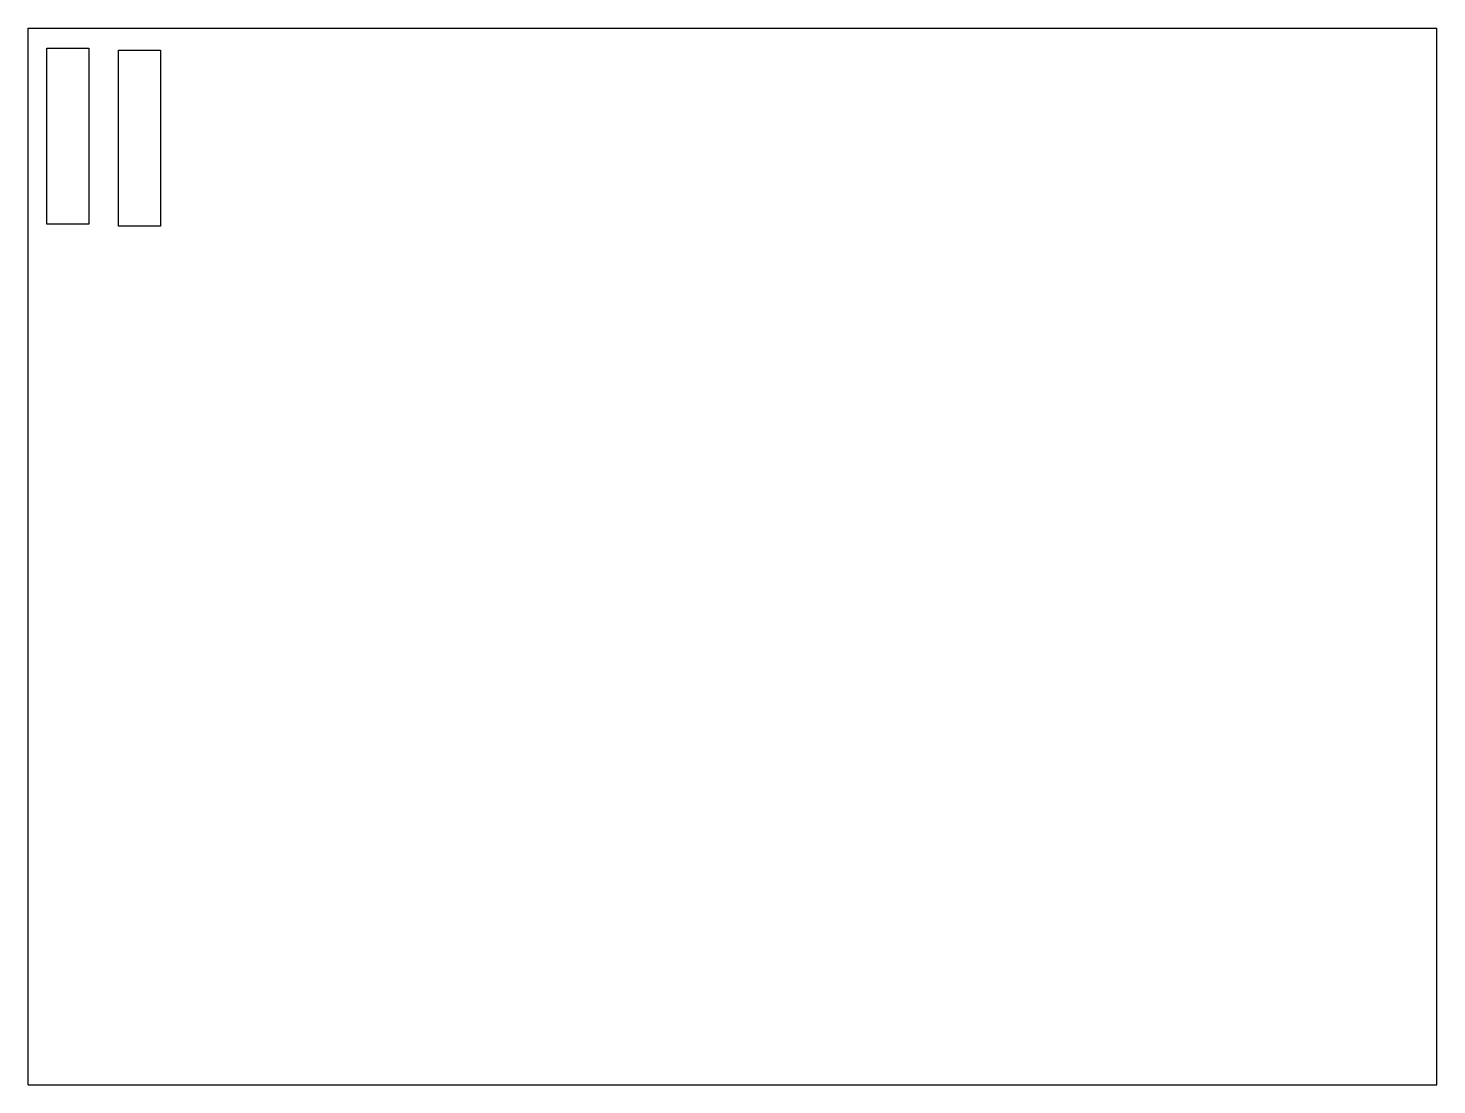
# Model space of a CAD drawing. Header units: centimetres. Extents: x 0 to 61, y 0.1 to 45.8.
import ezdxf

# ---------------------------------------------------------------- set-up
doc = ezdxf.new("R2010")
doc.units = ezdxf.units.CM
doc.header["$MEASUREMENT"] = 0

msp = doc.modelspace()

# ---------------------------------------------------------------- linework, layer by layer
for p, q in [((0, 0.114), (0, 45.834)), ((0, 45.834), (60.96, 45.834)), ((60.96, 0.114), (60.96, 45.834)), ((0, 0.114), (60.96, 0.114))]:
    msp.add_line(p, q)
for points in [[(2.625, 44.974), (2.625, 37.354), (0.808, 37.354), (0.808, 44.974)], [(5.727, 44.882), (5.727, 37.262), (3.91, 37.262), (3.91, 44.882)]]:
    msp.add_lwpolyline(points, close=True)

doc.saveas('drawing.dxf')
